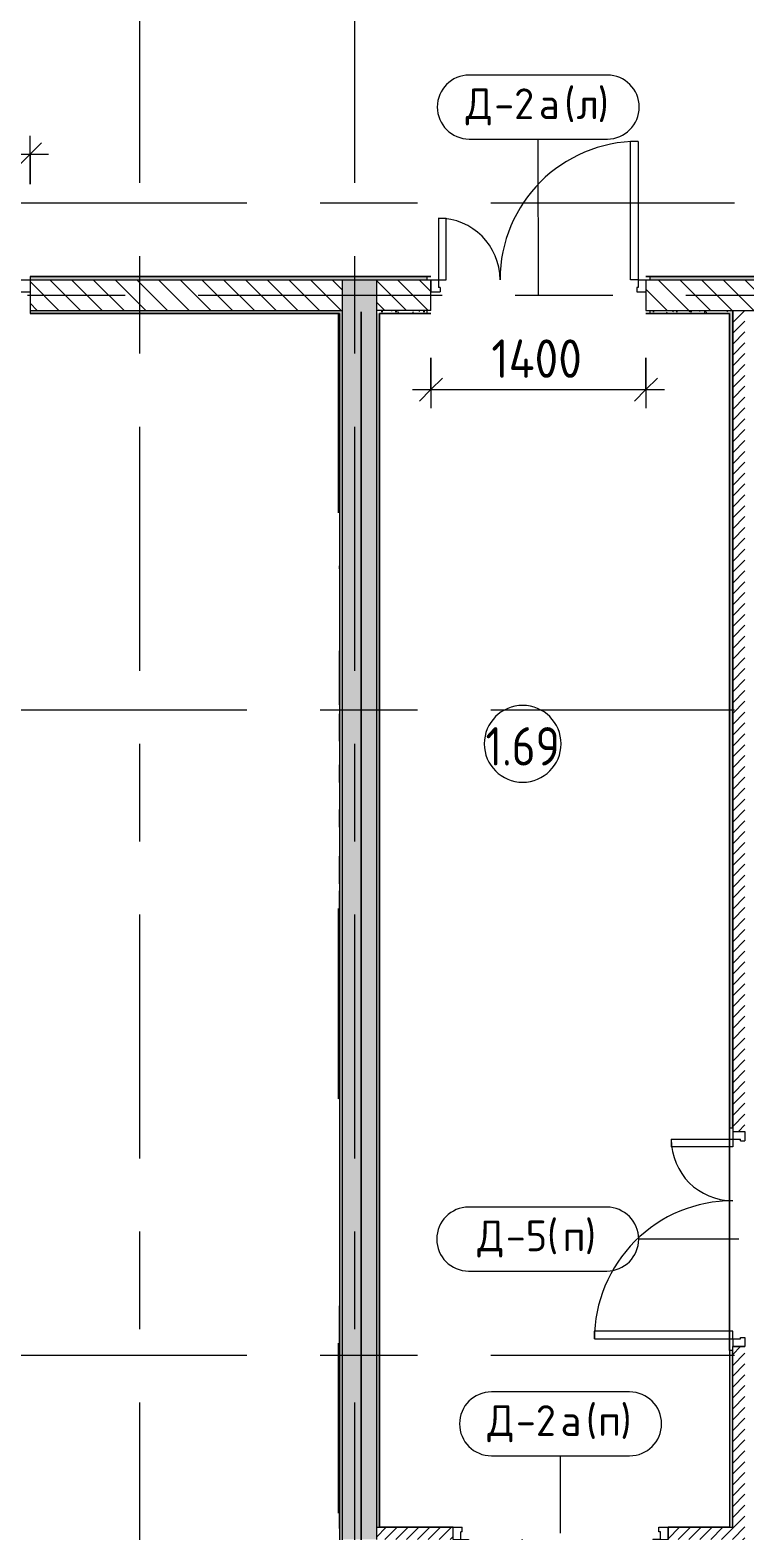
# Model space of a CAD drawing. Header units: millimetres. Extents: x 81459 to 274965, y -8553 to 29000.
# Drawn here: x 105095 to 109750, y 2455 to 12225 of the extents above; entities that cross this region are included whole.
import ezdxf

# ---------------------------------------------------------------- set-up
doc = ezdxf.new("R2010")
doc.units = ezdxf.units.MM
doc.linetypes.add('Осевая', pattern=[3175, 635, -476.25, 1587.5, -476.25])
for name, color, linetype, lineweight in [('A-ANNO-DIMS', 7, 'Continuous', 9), ('A-ANNO-DIMS-100', 7, 'Continuous', 9), ('A-AREA-IDEN', 7, 'Continuous', 9), ('A-DOOR-IDEN', 7, 'Continuous', 9), ('A-WALL', 7, 'Continuous', 9), ('I-WALL', 7, 'Continuous', 9), ('Оси-2', 7, 'Осевая', 9)]:
    doc.layers.add(name, color=color, linetype=linetype, lineweight=lineweight)
for name, color, linetype, lineweight, true_color in [('A-DOOR-1', 1, 'Continuous', 9, 0xff0000), ('A-DOOR-2', 1, 'Continuous', 13, 0xff0000), ('A-DOOR-FRAM-1', 1, 'Continuous', 13, 0xff0000), ('A-WALL-1', 7, 'Continuous', 9, 0x3c3c3c), ('A-WALL-FNSH-1', 7, 'Continuous', 9, 0x3c3c3c)]:
    doc.layers.add(name, color=color, linetype=linetype, lineweight=lineweight, true_color=true_color)
doc.styles.add('GOST Common', font='GOST_Common.ttf', dxfattribs={"height": 200})
doc.styles.add('GOST Common_1', font='GOST_Common.ttf', dxfattribs={"width": 0.9, "height": 250})
doc.styles.add('ISOCPEUR', font='isocpeur.ttf', dxfattribs={"width": 0.9, "height": 250})
doc.dimstyles.new('ISO-2_5_0_9К_БОЛЬШОЙ', dxfattribs={"dimscale": 304.8, "dimtxt": 248.995294, "dimasz": 0.492126, "dimexe": 0.393701, "dimexo": 0.984252, "dimgap": 0, "dimtad": 1, "dimdec": 0, "dimrnd": 10, "dimzin": 0, "dimdsep": 46, "dimtxsty": 'ISOCPEUR', "dimblk1": 'OBLIQUE', "dimblk2": 'OBLIQUE', "dimsah": 1, "dimcen": 0.09, "dimdle": 0.393701, "dimazin": 0, "dimtfac": 1, "dimtdec": 4, "dimtix": 1, "dimtmove": 0, "dimatfit": 3, "dimfxl": 1, "dimtvp": 1, "dimtolj": 1, "dimtzin": 0, "dimarcsym": 2})
pattern_1 = [(45, (0, 0), (-35.35534, 35.35534), [])]
pattern_2 = [(135, (0, 0), (-70.71068, -70.71068), [])]
pattern_3 = [(0, (0, 0), (121.92, 30.48), [10.058, -81.382, 10.058, -81.382, -487.68]), (0, (0, 0), (121.92, 30.48), [-182.88, 10.058, -172.822, 10.058, -81.382, -213.36]), (0, (0, 0), (121.92, 30.48), [-457.2, 10.058, -50.902, 10.058, -142.342]), (120, (45.72, 15.24), (-87.356454, 90.345817), [10.058, -81.382, 10.058, -81.382, -487.68]), (120, (45.72, 15.24), (-87.356454, 90.345817), [-182.88, 10.058, -172.822, 10.058, -81.382, -213.36]), (120, (45.72, 15.24), (-87.356454, 90.345817), [-457.2, 10.058, -50.902, 10.058, -142.342]), (240, (60.96, 76.2), (-34.563546, -120.825817), [10.058, -81.382, 10.058, -81.382, -487.68]), (240, (60.96, 76.2), (-34.563546, -120.825817), [-182.88, 10.058, -172.822, 10.058, -81.382, -213.36]), (240, (60.96, 76.2), (-34.563546, -120.825817), [-457.2, 10.058, -50.902, 10.058, -142.342])]

# ---------------------------------------------------------------- blocks, each defined once
blk = doc.blocks.new('110_Дверь_СКБ_2Ст - Д-2а_л_ Из коридора на лестницу-32216062-План заполнения и маркировки дверных проемов 1 этажа в осях 23_1-33')
at = {"layer": 'A-DOOR-1'}
for centre, radius, start, end in [((662.5, 100), 900, 90, 180), ((-637.5, 100), 400, 360, 90)]:
    blk.add_arc(centre, radius, start, end, dxfattribs=at)
at = {"layer": 'A-DOOR-2'}
for p, q in [((662.5, 1000), (612.5, 1000)), ((612.5, 100), (612.5, 1000)), ((662.5, 1000), (662.5, 100)), ((-637.5, 500), (-587.5, 500)), ((-637.5, 500), (-637.5, 100)), ((-587.5, 100), (-587.5, 500)), ((-637.5, 100), (-587.5, 100)), ((662.5, 100), (612.5, 100))]:
    blk.add_line(p, q, dxfattribs=at)
at = {"layer": 'A-DOOR-FRAM-1'}
for p, q in [((-687.5, 100), (-687.5, 20)), ((-687.5, 100), (-637.5, 100)), ((-637.5, 100), (-637.5, 50)), ((662.5, 100), (662.5, 50)), ((662.5, 100), (712.5, 100)), ((712.5, 100), (712.5, 20)), ((-687.5, 20), (-627.5, 20)), ((-627.5, 50), (-637.5, 50)), ((-627.5, 50), (-627.5, 20)), ((652.5, 50), (652.5, 20)), ((662.5, 50), (652.5, 50)), ((652.5, 20), (712.5, 20))]:
    blk.add_line(p, q, dxfattribs=at)
blk = doc.blocks.new('110_Дверь_СКБ_2Ст - Д-6_л__ ДОО_Дв_1450x2100h_Дверь из раздевальной в коридор-25835678-План заполнения и маркировки дверных проемов 1 этажа в осях 23_1-33')
at = {"layer": 'A-DOOR-1'}
for centre, radius, start, end in [((662.5, 100), 950, 90, 180), ((-637.5, 100), 350, 360, 90)]:
    blk.add_arc(centre, radius, start, end, dxfattribs=at)
at = {"layer": 'A-DOOR-2'}
for p, q in [((662.5, 1050), (612.5, 1050)), ((612.5, 100), (612.5, 1050)), ((662.5, 1050), (662.5, 100)), ((-637.5, 450), (-587.5, 450)), ((-637.5, 450), (-637.5, 100)), ((-587.5, 100), (-587.5, 450)), ((-637.5, 100), (-587.5, 100)), ((662.5, 100), (612.5, 100))]:
    blk.add_line(p, q, dxfattribs=at)
at = {"layer": 'A-DOOR-FRAM-1'}
for p, q in [((-712.5, 100), (-712.5, 20)), ((-712.5, 100), (-637.5, 100)), ((-637.5, 100), (-637.5, 50)), ((662.5, 100), (662.5, 50)), ((662.5, 100), (737.5, 100)), ((737.5, 100), (737.5, 20)), ((-712.5, 20), (-627.5, 20)), ((-627.5, 50), (-637.5, 50)), ((-627.5, 50), (-627.5, 20)), ((652.5, 50), (652.5, 20)), ((662.5, 50), (652.5, 50)), ((652.5, 20), (737.5, 20))]:
    blk.add_line(p, q, dxfattribs=at)
blk = doc.blocks.new('110_Дверь_СКБ_2Ст - Д-5_п_ Из игровой в коридор-32215844-План заполнения и маркировки дверных проемов 1 этажа в осях 23_1-33')
at = {"layer": 'A-DOOR-1'}
for centre, radius, start, end in [((-637.5, 40), 900, 0, 90), ((662.5, 40), 400, 90, 180)]:
    blk.add_arc(centre, radius, start, end, dxfattribs=at)
at = {"layer": 'A-DOOR-2'}
for p, q in [((-637.5, 940), (-587.5, 940)), ((-637.5, 940), (-637.5, 40)), ((-587.5, 40), (-587.5, 940)), ((662.5, 440), (612.5, 440)), ((612.5, 40), (612.5, 440)), ((662.5, 440), (662.5, 40)), ((-637.5, 40), (-587.5, 40)), ((662.5, 40), (612.5, 40))]:
    blk.add_line(p, q, dxfattribs=at)
at = {"layer": 'A-DOOR-FRAM-1'}
for p, q in [((-637.5, 40), (-687.5, 40)), ((-687.5, 40), (-687.5, -40)), ((-637.5, 40), (-637.5, -10)), ((712.5, 40), (662.5, 40)), ((662.5, 40), (662.5, -10)), ((712.5, 40), (712.5, -40)), ((-627.5, -40), (-687.5, -40)), ((-637.5, -10), (-627.5, -10)), ((-627.5, -10), (-627.5, -40)), ((652.5, -10), (662.5, -10)), ((652.5, -10), (652.5, -40)), ((712.5, -40), (652.5, -40))]:
    blk.add_line(p, q, dxfattribs=at)
blk = doc.blocks.new('110_Дверь_СКБ_2Ст - Д-2а_п_ Из коридора на лестницу-32239107-План заполнения и маркировки дверных проемов 1 этажа в осях 23_1-33')
at = {"layer": 'A-DOOR-1'}
for centre, radius, start, end in [((-637.5, 40), 900, 0, 90), ((662.5, 40), 400, 90, 180)]:
    blk.add_arc(centre, radius, start, end, dxfattribs=at)
at = {"layer": 'A-DOOR-2'}
for p, q in [((-637.5, 940), (-587.5, 940)), ((-637.5, 940), (-637.5, 40)), ((-587.5, 40), (-587.5, 940)), ((662.5, 440), (612.5, 440)), ((612.5, 40), (612.5, 440)), ((662.5, 440), (662.5, 40)), ((-637.5, 40), (-587.5, 40)), ((662.5, 40), (612.5, 40))]:
    blk.add_line(p, q, dxfattribs=at)
at = {"layer": 'A-DOOR-FRAM-1'}
for p, q in [((-637.5, 40), (-687.5, 40)), ((-687.5, 40), (-687.5, -40)), ((-637.5, 40), (-637.5, -10)), ((712.5, 40), (662.5, 40)), ((662.5, 40), (662.5, -10)), ((712.5, 40), (712.5, -40)), ((-627.5, -40), (-687.5, -40)), ((-637.5, -10), (-627.5, -10)), ((-627.5, -10), (-627.5, -40)), ((652.5, -10), (662.5, -10)), ((652.5, -10), (652.5, -40)), ((712.5, -40), (652.5, -40))]:
    blk.add_line(p, q, dxfattribs=at)
blk = doc.blocks.new('М_двери - Типоразмер_рамка-25223575-План заполнения и маркировки дверных проемов 1 этажа в осях 23_1-33')
at = {"layer": 'A-DOOR-IDEN'}
for p, q in [((4.496, 2.08), (-4.496, 2.08)), ((-4.496, -2.08), (4.496, -2.08))]:
    blk.add_line(p, q, dxfattribs=at)
for centre, start, end in [((-4.496, 0), 90, 270), ((4.496, 0), 270, 90)]:
    blk.add_arc(centre, 2.08, start, end, dxfattribs=at)
blk = doc.blocks.new('Марка_Помещения - Номер-25198446-План заполнения и маркировки дверных проемов 1 этажа в осях 23_1-33')
at = {"layer": 'A-AREA-IDEN'}
for start, end in [(360, 180), (180, 360)]:
    blk.add_arc((0, 0), 2.5, start, end, dxfattribs=at)
blk = doc.blocks.new('DIMBLOCK49-План заполнения и маркировки дверных проемов 1 этажа в осях 23_1-33')
at = {"layer": 'A-ANNO-DIMS-100'}
for p, q in [((107705, 10092), (107705, 9764.5)), ((107705, 9884.5), (107705, 10092)), ((109105, 10092), (109105, 9764.5)), ((109105, 9884.5), (109105, 10092)), ((107585, 9884.5), (109225, 9884.5))]:
    blk.add_line(p, q, dxfattribs=at)
at = {"layer": 'A-ANNO-DIMS-100', "lineweight": 20}
for p, q in [((107705, 9884.5), (107630, 9809.5)), ((107705, 9884.5), (107780, 9959.5)), ((109105, 9884.5), (109030, 9809.5)), ((109105, 9884.5), (109180, 9959.5))]:
    blk.add_line(p, q, dxfattribs=at)
at = {"layer": 'A-ANNO-DIMS-100', "color": 0, "insert": (108098.5, 10211.1), "char_height": 250, "width": 735.494, "attachment_point": 1, "line_spacing_factor": 1.149209, "style": 'ISOCPEUR'}
blk.add_mtext('1400', dxfattribs=at)
blk = doc.blocks.new('_Oblique')
at = {"color": 0, "linetype": 'ByBlock', "lineweight": -2}
blk.add_line((-0.5, -0.5), (0.5, 0.5), dxfattribs=at)
blk = doc.blocks.new('DIMBLOCK57-План заполнения и маркировки дверных проемов 1 этажа в осях 23_1-33')
at = {"layer": 'A-ANNO-DIMS-100'}
for p, q in [((103645, 11222.1), (103645, 11536.1)), ((105095, 11222.1), (105095, 11536.1)), ((103525, 11416.1), (105215, 11416.1)), ((103645, 11416.1), (103645, 11222.1)), ((105095, 11416.1), (105095, 11222.1))]:
    blk.add_line(p, q, dxfattribs=at)
at = {"layer": 'A-ANNO-DIMS-100', "lineweight": 20}
for p, q in [((103645, 11416.1), (103720, 11491.1)), ((105095, 11416.1), (105170, 11491.1)), ((103645, 11416.1), (103570, 11341.1)), ((105095, 11416.1), (105020, 11341.1))]:
    blk.add_line(p, q, dxfattribs=at)
at = {"layer": 'A-ANNO-DIMS-100', "color": 0, "insert": (104063.5, 11742.7), "char_height": 250, "width": 735.494, "attachment_point": 1, "line_spacing_factor": 1.149209, "style": 'ISOCPEUR'}
blk.add_mtext('1450', dxfattribs=at)

msp = doc.modelspace()

# ---------------------------------------------------------------- hatches: boundary and pattern name
at = {"layer": 'I-WALL'}
h = msp.add_hatch(dxfattribs=at)
h.set_pattern_fill('FP_4', color=256, style=0, pattern_type=2)
h.set_pattern_definition(pattern_2)
h.paths.add_polyline_path([(107130, 10400), (107130, 10600), (105095, 10600), (105095, 10400), (105839.1, 10400)])
h.paths.add_polyline_path([(103645, 10400), (103645, 10600), (101610, 10600), (101610, 10400)])
h.paths.add_polyline_path([(94210, 10400), (94210, 10600), (93460, 10600), (93460, 10400)])
h.paths.add_polyline_path([(92030, 10400), (92510, 10400), (92510, 10600), (91385, 10600), (91385, 10400), (91950, 10400)])
h.paths.add_polyline_path([(89985, 10400), (89985, 10600), (89610, 10600), (89610, 10400), (89887.9, 10400)])
h = msp.add_hatch(dxfattribs=at)
h.set_pattern_fill('FP_31', color=256, style=0, pattern_type=2)
h.set_pattern_definition(pattern_3)
h.paths.add_polyline_path([(121190, 10600), (121190, 10620), (111180, 10620), (111180, 10600), (119131.8, 10600)])
h.paths.add_polyline_path([(110230, 10600), (110230, 10620), (109130, 10620), (109130, 10600)])
h.paths.add_polyline_path([(107680, 10600), (107680, 10620), (105095, 10620), (105095, 10600), (105839.1, 10600)])
h.paths.add_polyline_path([(103645, 10600), (103645, 10620), (100809, 10620), (100809, 10600)])
h = msp.add_hatch(dxfattribs=at)
h.set_pattern_fill('FP_2', color=256, style=0, pattern_type=2)
h.set_pattern_definition([(45, (0, 0), (-57.024626, 57.024626), []), (45, (57.025, 0), (-57.024626, 57.024626), [100.806, -20.161, 3.353, -16.808])])
h.paths.add_polyline_path([(107130, 2400), (107350, 2400), (107350, 10600), (107130, 10600), (107130, 2655.6)])
h = msp.add_hatch(dxfattribs=at)
h.set_pattern_fill('FP_4', color=256, style=0, pattern_type=2)
h.set_pattern_definition(pattern_2)
h.paths.add_polyline_path([(121210, 10400), (121210, 10600), (119330, 10600), (119330, 10400)])
h.paths.add_polyline_path([(111930, 10400), (111930, 10600), (111180, 10600), (111180, 10400)])
h.paths.add_polyline_path([(110230, 10400), (110230, 10600), (109105, 10600), (109105, 10400), (110150, 10400)])
h.paths.add_polyline_path([(107350, 10400), (107705, 10400), (107705, 10600), (107350, 10600)])
h = msp.add_hatch(dxfattribs=at)
h.set_pattern_fill('FP_31', color=256, style=0, pattern_type=2)
h.set_pattern_definition(pattern_3)
h.paths.add_polyline_path([(107110, 10380), (107130, 10380), (107130, 10400), (105095, 10400), (105095, 10380), (105839.1, 10380)])
h.paths.add_polyline_path([(103645, 10380), (103645, 10400), (101630, 10400), (101630, 10380)])
h = msp.add_hatch(dxfattribs=at)
h.set_pattern_fill('FP_31', color=256, style=0, pattern_type=2)
h.set_pattern_definition(pattern_3)
h.paths.add_polyline_path([(107130, 150), (107130, 10380), (107110, 10380), (107110, 150)])
h = msp.add_hatch(dxfattribs=at)
h.set_pattern_fill('FP_31', color=256, style=0, pattern_type=2)
h.set_pattern_definition(pattern_3)
h.paths.add_polyline_path([(109649, 10380), (109650, 10380), (109650, 10400), (109130, 10400), (109130, 10380)])
h.paths.add_polyline_path([(107680, 10380), (107680, 10400), (107350, 10400), (107350, 10380), (107370, 10380)])
h = msp.add_hatch(dxfattribs=at)
h.set_pattern_fill('FP_31', color=256, style=0, pattern_type=2)
h.set_pattern_definition(pattern_3)
h.paths.add_polyline_path([(107370, 2480), (107370, 10380), (107350, 10380), (107350, 2480)])
h = msp.add_hatch(dxfattribs=at)
h.set_pattern_fill('FP_31', color=256, style=0, pattern_type=2)
h.set_pattern_definition(pattern_3)
h.paths.add_polyline_path([(109650, 2480), (109670, 2480), (109670, 3630), (109650, 3630), (109650, 2481)])
h.paths.add_polyline_path([(109650, 5080), (109670, 5080), (109670, 10400), (109650, 10400), (109650, 7527.4)])
h = msp.add_hatch(dxfattribs=at)
h.set_pattern_fill('FP_3', color=256, style=0, pattern_type=2)
h.set_pattern_definition(pattern_1)
h.paths.add_polyline_path([(109670, 125), (109750, 125), (109750, 3655), (109670, 3655), (109670, 219.7)])
h.paths.add_polyline_path([(109750, 5055), (109750, 10400), (109670, 10400), (109670, 5055)])
h = msp.add_hatch(dxfattribs=at)
h.set_pattern_fill('FP_3', color=256, style=0, pattern_type=2)
h.set_pattern_definition(pattern_1)
h.paths.add_polyline_path([(109670, 2400), (109670, 2480), (109249, 2480), (109249, 2400), (109570, 2400)])
h.paths.add_polyline_path([(107849, 2400), (107849, 2480), (107350, 2480), (107350, 2400), (107451, 2400)])

# ---------------------------------------------------------------- linework, layer by layer
at = {"layer": 'A-DOOR-IDEN'}
for p, q in [((108405, 10500), (108404.2, 11515.6)), ((109710, 4355), (109058, 4355)), ((108549, 2440), (108549, 2944.5))]:
    msp.add_line(p, q, dxfattribs=at)
at = {"layer": 'A-WALL'}
for p, q in [((107350, 10600), (107350, 2400)), ((107370, 10380), (107370, 2480)), ((107109, 9242.5), (107110, 9242.5)), ((107110, 9222.5), (107109, 9222.5)), ((107109, 9102.5), (107110, 9102.5)), ((107110, 9082.5), (107109, 9082.5)), ((107109, 8917.6), (107110, 8917.6)), ((107110, 8897.6), (107109, 8897.6)), ((107109, 8737.6), (107110, 8737.6)), ((107110, 8717.6), (107109, 8717.6)), ((107109, 8537.6), (107110, 8537.6)), ((107110, 8517.6), (107109, 8517.6)), ((107109, 8316.3), (107110, 8316.3)), ((107110, 8296.3), (107109, 8296.3)), ((107109, 8136.3), (107110, 8136.3)), ((107110, 8116.3), (107109, 8116.3)), ((109650, 3630), (109650, 2481)), ((109670, 2480), (109670, 3655)), ((107350, 2480), (107849, 2480)), ((109249, 2480), (109670, 2480))]:
    msp.add_line(p, q, dxfattribs=at)
at = {"layer": 'A-WALL-1'}
for p, q in [((105095, 10620), (105095, 10380)), ((105095, 10600), (107705, 10600)), ((107130, 150), (107130, 10600)), ((107680, 10600), (107680, 10620)), ((107705, 10400), (107705, 10600)), ((109105, 10600), (109105, 10400)), ((109105, 10600), (110230, 10600)), ((109130, 10620), (109130, 10600)), ((105095, 10400), (107130, 10400)), ((107109.5, 10380), (107110, 10380)), ((107110, 10380), (107110, 170)), ((107705, 10400), (107350, 10400)), ((107680, 10380), (107680, 10400)), ((109105, 10400), (110130, 10400)), ((109130, 10400), (109130, 10380)), ((109649, 10380), (109650, 10380)), ((109650, 10380), (109650, 5080)), ((109670, 10400), (109670, 5055)), ((109670, 5080), (109670, 10400)), ((109650, 5080), (109670, 5080)), ((109670, 5055), (109750, 5055)), ((109670, 3630), (109650, 3630)), ((109750, 3655), (109670, 3655)), ((107849, 2400), (107849, 2480)), ((109249, 2480), (109249, 2400))]:
    msp.add_line(p, q, dxfattribs=at)
at = {"layer": 'A-WALL-FNSH-1'}
for p, q in [((107705, 10621), (105095, 10621)), ((105095, 10621), (105095, 10620)), ((105095, 10620), (107705, 10620)), ((107705, 10620), (107705, 10621)), ((110230, 10621), (109105, 10621)), ((109105, 10621), (109105, 10620)), ((109105, 10620), (110230, 10620)), ((107109.5, 10380), (105095, 10380)), ((105095, 10380), (105095, 10379)), ((105095, 10379), (107103, 10379)), ((107103, 10379), (107103, 9450.5)), ((107104, 10379), (107109.5, 10379)), ((107104, 9450.5), (107104, 10379)), ((107109.5, 10379), (107109.5, 10380)), ((107250, 10390), (107250, 160.5)), ((107251, 10390), (107250, 10390)), ((107251, 160.5), (107251, 10390)), ((107705, 10380), (107370, 10380)), ((107371, 10379), (107705, 10379)), ((107371, 2481), (107371, 10379)), ((107705, 10379), (107705, 10380)), ((109649, 10380), (109105, 10380)), ((109105, 10380), (109105, 10379)), ((109105, 10379), (109649, 10379)), ((109649, 10379), (109649, 2480)), ((109650, 3630), (109650, 10380)), ((107103, 9450.5), (107104, 9450.5)), ((107109, 9453.3), (107109, 8737.6)), ((107110, 9453.3), (107109, 9453.3)), ((107109, 8717.6), (107109, 7736.5)), ((107110, 7885.5), (107109, 7885.5)), ((107109, 7883.9), (107110, 7883.9)), ((107109, 7736.5), (107110, 7736.5)), ((107110, 7734.9), (107109, 7734.9)), ((107109, 7734.9), (107109, 7396.1)), ((107110, 7606.8), (107109, 7606.8)), ((107109, 7604.7), (107110, 7604.7)), ((107109, 7396.1), (107110, 7396.1)), ((107110, 7395.5), (107109, 7395.5)), ((107109, 7395.5), (107109, 7142.7)), ((107110, 7334.7), (107109, 7334.7)), ((107109, 7332.3), (107110, 7332.3)), ((107109, 7142.7), (107110, 7142.7)), ((107110, 7140), (107109, 7140)), ((107109, 7140), (107109, 6720.6)), ((107110, 7086.3), (107109, 7086.3)), ((107109, 7084.5), (107110, 7084.5)), ((107110, 6829.3), (107109, 6829.3)), ((107109, 6828.5), (107110, 6828.5)), ((107109, 6720.6), (107110, 6720.6)), ((107110, 6717.8), (107109, 6717.8)), ((107109, 6717.8), (107109, 6504.8)), ((107104, 6507.2), (107103, 6507.2)), ((107103, 6507.2), (107103, 5268)), ((107104, 5268), (107104, 6507.2)), ((107109, 6504.8), (107110, 6504.8)), ((107103, 5268), (107104, 5268)), ((107110, 5266.9), (107109, 5266.9)), ((107109, 5266.9), (107109, 4965.3)), ((107109, 4953.3), (107110, 4953.3)), ((107110, 4837.3), (107109, 4837.3)), ((107109, 4825.3), (107109, 3919.8)), ((107109, 4723.1), (107110, 4723.1)), ((107110, 4642.6), (107109, 4642.6)), ((107109, 4416.3), (107110, 4416.3)), ((107110, 4240.4), (107109, 4240.4)), ((107109, 3919.8), (107110, 3919.8)), ((107110, 3919.7), (107109, 3919.7)), ((107109, 3919.7), (107109, 3328.8)), ((107104, 3468.6), (107103, 3468.6)), ((107103, 3468.6), (107103, 2571.1)), ((107104, 2571.1), (107104, 3468.6)), ((107109, 3328.8), (107110, 3328.8)), ((107103, 2571.1), (107104, 2571.1)), ((107110, 2568.2), (107109, 2568.2)), ((107109, 2568.2), (107109, 2312.8)), ((107849, 2481), (107371, 2481)), ((107849, 2480), (107849, 2481)), ((109650, 2481), (109249, 2481)), ((109249, 2481), (109249, 2480))]:
    msp.add_line(p, q, dxfattribs=at)
at = {"layer": 'I-WALL'}
for p, q in [((107109, 9222.5), (107109, 9242.5)), ((107103, 9081.6), (107104, 9081.6)), ((107109, 9082.1), (107110, 9082.1)), ((107110, 9057.6), (107109, 9057.6)), ((107109, 9037.6), (107110, 9037.6)), ((107109, 8717.6), (107109, 8737.6)), ((107109, 8615.7), (107110, 8615.7)), ((107109, 8183.7), (107110, 8183.7)), ((107110, 7978.5), (107109, 7978.5)), ((107109, 7838.2), (107110, 7838.2)), ((107109, 7837.9), (107110, 7837.9)), ((107109, 7832.8), (107110, 7832.8)), ((107110, 7774.3), (107109, 7774.3)), ((107109, 7762.5), (107110, 7762.5)), ((107109, 7762.1), (107110, 7762.1)), ((107110, 7761.6), (107109, 7761.6)), ((107110, 7761.2), (107109, 7761.2)), ((107110, 7740), (107109, 7740)), ((107109, 7596.2), (107110, 7596.2)), ((107110, 7443.2), (107109, 7443.2)), ((107110, 7437.1), (107109, 7437.1)), ((107109, 7358.1), (107110, 7358.1)), ((107109, 7354.1), (107110, 7354.1)), ((107109, 7333.3), (107110, 7333.3)), ((107109, 7327.2), (107110, 7327.2)), ((107110, 7150.9), (107109, 7150.9)), ((107110, 7146.9), (107109, 7146.9)), ((107109, 7126), (107110, 7126)), ((107109, 7124.5), (107110, 7124.5)), ((107109, 7041), (107110, 7041)), ((107109, 7037), (107110, 7037)), ((107110, 6844.9), (107109, 6844.9)), ((107109, 6820.5), (107110, 6820.5)), ((107110, 6818.6), (107109, 6818.6)), ((107110, 6777.8), (107109, 6777.8)), ((107110, 6776.1), (107109, 6776.1)), ((107109, 6674.1), (107110, 6674.1)), ((107109, 6672.5), (107110, 6672.5)), ((107109, 6667.4), (107110, 6667.4)), ((107110, 6617.2), (107109, 6617.2)), ((107109, 6615.7), (107110, 6615.7)), ((107109, 6609.2), (107110, 6609.2)), ((107109, 6481.6), (107110, 6481.6)), ((107110, 5927.6), (107109, 5927.6)), ((107109, 5613.1), (107110, 5613.1)), ((107109, 5448.9), (107110, 5448.9)), ((107109, 4965.3), (107109, 4825.3)), ((107110, 4965.3), (107109, 4965.3)), ((107109, 4825.3), (107110, 4825.3)), ((107110, 4728.6), (107109, 4728.6)), ((107110, 4723.7), (107109, 4723.7)), ((107109, 4613.7), (107110, 4613.7)), ((107109, 4588.6), (107110, 4588.6)), ((107110, 4501.2), (107109, 4501.2)), ((107110, 4418.4), (107109, 4418.4)), ((107109, 4391.2), (107110, 4391.2)), ((107110, 4380.5), (107109, 4380.5)), ((107110, 4335.3), (107109, 4335.3)), ((107109, 4270.5), (107110, 4270.5)), ((107109, 4238.4), (107110, 4238.4)), ((107109, 4225.3), (107110, 4225.3)), ((107110, 4142.2), (107109, 4142.2)), ((107109, 4062.2), (107110, 4062.2)), ((107109, 3849.3), (107110, 3849.3)), ((107110, 3713.1), (107109, 3713.1)), ((107104, 3678.6), (107103, 3678.6)), ((107110, 3679.2), (107109, 3679.2)), ((107109, 3673.1), (107110, 3673.1)), ((107109, 3639.2), (107110, 3639.2)), ((107110, 3610), (107109, 3610)), ((107109, 3570), (107110, 3570)), ((107109, 3295.8), (107110, 3295.8)), ((107109, 3024.6), (107110, 3024.6)), ((107109, 2622.2), (107110, 2622.2)), ((107110, 2602.2), (107109, 2602.2)), ((107109, 2483.9), (107110, 2483.9)), ((107109, 2479.9), (107110, 2479.9)), ((107109, 2470.6), (107110, 2470.6)), ((109650, 2480), (109650, 2481))]:
    msp.add_line(p, q, dxfattribs=at)
for points in [[(107103, 9081.6), (107103, 9189.1), (107103, 9312), (107103, 9450.5)], [(107104, 9450.5), (107104, 9312), (107104, 9189.1), (107104, 9081.6)], [(107109, 9453.3), (107109, 9300.3), (107109, 9176.6), (107109, 9082.1)], [(107109, 7885.5), (107109, 7990.7), (107109, 8090.1), (107109, 8183.7)], [(107109, 8183.7), (107109, 8093.7), (107109, 7993.8), (107109, 7883.9)], [(107109, 7837.5), (107109, 7833.4), (107109, 7832.1), (107109, 7832.1)], [(107109, 6829.3), (107109, 6826.4), (107109, 6823.5), (107109, 6820.5)], [(107109, 6818.6), (107109, 6822), (107109, 6825.3), (107109, 6828.5)], [(107109, 6609.7), (107109, 6615.8), (107109, 6617.2), (107109, 6617.2)], [(107109, 5927.6), (107109, 6133.8), (107109, 6326.2), (107109, 6504.8)], [(107103, 5622.5), (107103, 5533.2), (107103, 5415), (107103, 5268)], [(107104, 5268), (107104, 5415), (107104, 5533.2), (107104, 5622.5)], [(107109, 5448.9), (107109, 5522.2), (107109, 5576.9), (107109, 5613.1)], [(107109, 5266.9), (107109, 5324.9), (107109, 5385.6), (107109, 5448.9)], [(107109, 3849.3), (107109, 3869.5), (107109, 3893), (107109, 3919.8)], [(107109, 3919.7), (107109, 3891.3), (107109, 3867.8), (107109, 3849.3)], [(107109, 3295.8), (107109, 3436.2), (107109, 3620.7), (107109, 3849.3)], [(107109, 3849.3), (107109, 3620.7), (107109, 3436.2), (107109, 3295.8)], [(107103, 3468.6), (107103, 3538.9), (107103, 3608.9), (107103, 3678.6)], [(107103, 3678.6), (107103, 3518.5), (107103, 3390.5), (107103, 3294.9)], [(107104, 3294.9), (107104, 3390.5), (107104, 3518.5), (107104, 3678.6)], [(107104, 3678.6), (107104, 3608.9), (107104, 3538.9), (107104, 3468.6)], [(107109, 2622.2), (107109, 2857.6), (107109, 3093.1), (107109, 3328.8)], [(107103, 3023.5), (107103, 2903.1), (107103, 2699.6), (107103, 2571.1)], [(107104, 2571.1), (107104, 2699.6), (107104, 2903.1), (107104, 3023.5)], [(107109, 2568.2), (107109, 2794.1), (107109, 2946.2), (107109, 3024.6)]]:
    msp.add_open_spline(points, degree=3, dxfattribs=at)
for points, knots in [([(107109, 7838.2), (107109, 7843), (107109, 7847.7), (107109, 7855.9), (107109, 7871), (107109, 7885.3), (107109, 7899.9), (107109, 7914.6), (107109, 7927.8), (107109, 7943.5), (107109, 7959.3), (107109, 7969.2), (107109, 7980), (107109, 7977.3), (107109, 7958.6), (107109, 7920), (107109, 7892.3), (107109, 7865.6), (107109, 7862.4), (107109, 7850.4), (107109, 7841.2), (107109, 7833.6), (107109, 7831.4), (107109, 7837.7)], [-1.570099, -1.570099, -1.570099, -1.570099, -1.541159, -1.501754, -1.446541, -1.382724, -1.319119, -1.257396, -1.183774, -1.104802, -1.027747, -0.955254, -0.896935, -0.833013, -0.751105, -0.652602, -0.534539, -0.451116, -0.365944, -0.289006, -0.185438, -0.086085, 0, 0, 0, 0]), ([(107109, 7832.1), (107109, 7832.1), (107109, 7833.9), (107109, 7839.6), (107109, 7848.3), (107109, 7859.8), (107109, 7862.9), (107109, 7889), (107109, 7916.8), (107109, 7955.6), (107109, 7974.5), (107109, 7977.3), (107109, 7966.9), (107109, 7957.2), (107109, 7941.8), (107109, 7926.6), (107109, 7913.5), (107109, 7899.1), (107109, 7884.7), (107109, 7870.6), (107109, 7855.8), (107109, 7847.7), (107109, 7842.9), (107109, 7837.9)], [-1.516388, -1.516388, -1.516388, -1.516388, -1.484014, -1.384661, -1.281093, -1.204155, -1.118982, -1.03556, -0.917496, -0.818994, -0.737085, -0.673164, -0.614845, -0.542352, -0.465296, -0.386325, -0.312703, -0.250979, -0.187375, -0.123558, -0.068344, -0.028939, 0, 0, 0, 0]), ([(107109, 7762.5), (107109, 7769.7), (107109, 7776.3), (107109, 7771.7), (107109, 7744.2), (107109, 7703.8), (107109, 7664.1), (107109, 7647.9), (107109, 7623.3), (107109, 7607), (107109, 7600.9), (107109, 7596.8), (107109, 7596.3), (107109, 7596.2)], [-2.06349, -2.06349, -2.06349, -2.06349, -2.003958, -1.932377, -1.83765, -1.718064, -1.60162, -1.47574, -1.346732, -1.215733, -1.118036, -1.016352, -0.956981, -0.956981, -0.956981, -0.956981]), ([(107109, 7595.9), (107109, 7595.9), (107109, 7596.5), (107109, 7600.5), (107109, 7606.6), (107109, 7623), (107109, 7647.5), (107109, 7663.7), (107109, 7703.5), (107109, 7743.9), (107109, 7771.3), (107109, 7775.9), (107109, 7769.3), (107109, 7762.1)], [-1.106509, -1.106509, -1.106509, -1.106509, -1.047139, -0.945454, -0.847758, -0.716759, -0.587751, -0.46187, -0.345426, -0.22584, -0.131113, -0.059532, 0, 0, 0, 0]), ([(107109, 7596.2), (107109, 7596.2), (107109, 7596.6), (107109, 7598.3), (107109, 7606.3), (107109, 7613.2), (107109, 7615.5), (107109, 7619.6), (107109, 7638.5), (107109, 7667.4), (107109, 7701.2), (107109, 7729.7), (107109, 7756.9), (107109, 7761.6)], [-0.9540591, -0.9540591, -0.9540591, -0.9540591, -0.9092452, -0.8051318, -0.7451716, -0.7166789, -0.6965105, -0.6546649, -0.5682867, -0.4333632, -0.2781403, -0.1149887, 0, 0, 0, 0]), ([(107109, 7761.2), (107109, 7756.5), (107109, 7729.3), (107109, 7700.8), (107109, 7667), (107109, 7638.1), (107109, 7619.2), (107109, 7615.1), (107109, 7612.8), (107109, 7605.9), (107109, 7597.9), (107109, 7596.2), (107109, 7595.9), (107109, 7595.9)], [-2.0634904, -2.0634904, -2.0634904, -2.0634904, -1.9485017, -1.7853501, -1.6301272, -1.4952038, -1.4088255, -1.3669799, -1.3468115, -1.3183188, -1.2583586, -1.1542453, -1.1094313, -1.1094313, -1.1094313, -1.1094313]), ([(107109, 7606.8), (107109, 7609), (107109, 7618.3), (107109, 7630.6), (107109, 7670.3), (107109, 7710.7), (107109, 7738.2), (107109, 7742.3), (107109, 7738.6), (107109, 7736.5)], [-0.6263302, -0.6263302, -0.6263302, -0.6263302, -0.5877508, -0.4618702, -0.3454264, -0.2258401, -0.1311132, -0.0595321, -0.0272607, -0.0272607, -0.0272607, -0.0272607]), ([(107109, 7734.9), (107109, 7737.5), (107109, 7741.6), (107109, 7737.4), (107109, 7710), (107109, 7669.6), (107109, 7629.9), (107109, 7617.2), (107109, 7607.4), (107109, 7604.7)], [-2.0403844, -2.0403844, -2.0403844, -2.0403844, -2.0039584, -1.9323773, -1.8376503, -1.718064, -1.6016202, -1.4757396, -1.4297087, -1.4297087, -1.4297087, -1.4297087]), ([(107109, 7358.1), (107109, 7366.2), (107109, 7371.2), (107109, 7377), (107109, 7386.2), (107109, 7395), (107109, 7405.3), (107109, 7414.1), (107109, 7422.4), (107109, 7428.9), (107109, 7436.8), (107109, 7441.8), (107109, 7444.4), (107109, 7437.7), (107109, 7416.7), (107109, 7375.6), (107109, 7350), (107109, 7334.7), (107109, 7334.7), (107109, 7332.7), (107109, 7334.3), (107109, 7338.4), (107109, 7345.1), (107109, 7357.3)], [-1.570099, -1.570099, -1.570099, -1.570099, -1.541159, -1.501754, -1.446541, -1.382724, -1.319119, -1.257396, -1.183774, -1.104802, -1.027747, -0.955254, -0.896935, -0.833013, -0.751105, -0.652602, -0.534539, -0.451116, -0.365944, -0.289006, -0.185438, -0.086085, 0, 0, 0, 0]), ([(107109, 7334.7), (107109, 7332.8), (107109, 7330.2), (107109, 7328.7), (107109, 7330.7), (107109, 7330.7), (107109, 7346), (107109, 7371.6), (107109, 7412.6), (107109, 7433.6), (107109, 7440.3), (107109, 7437.8), (107109, 7432.8), (107109, 7424.9), (107109, 7418.4), (107109, 7410), (107109, 7402.7), (107109, 7397.8), (107109, 7396.1)], [-1.469925, -1.469925, -1.469925, -1.469925, -1.384661, -1.281093, -1.204155, -1.118982, -1.03556, -0.917496, -0.818994, -0.737085, -0.673164, -0.614845, -0.542352, -0.465296, -0.386325, -0.312703, -0.250979, -0.218443, -0.218443, -0.218443, -0.218443]), ([(107109, 7353.2), (107109, 7341), (107109, 7334.4), (107109, 7330.3), (107109, 7328.7), (107109, 7330.7), (107109, 7330.7), (107109, 7346), (107109, 7371.6), (107109, 7412.6), (107109, 7433.6), (107109, 7440.3), (107109, 7437.8), (107109, 7432.8), (107109, 7424.9), (107109, 7418.4), (107109, 7410), (107109, 7401.3), (107109, 7391), (107109, 7382.1), (107109, 7373), (107109, 7367.2), (107109, 7362.1), (107109, 7354.1)], [-1.570099, -1.570099, -1.570099, -1.570099, -1.484014, -1.384661, -1.281093, -1.204155, -1.118982, -1.03556, -0.917496, -0.818994, -0.737085, -0.673164, -0.614845, -0.542352, -0.465296, -0.386325, -0.312703, -0.250979, -0.187375, -0.123558, -0.068344, -0.028939, 0, 0, 0, 0]), ([(107109, 7395.5), (107109, 7396.7), (107109, 7401), (107109, 7408), (107109, 7416.4), (107109, 7422.9), (107109, 7430.8), (107109, 7435.7), (107109, 7438.3), (107109, 7431.6), (107109, 7410.6), (107109, 7369.6), (107109, 7343.9), (107109, 7328.7), (107109, 7328.7), (107109, 7327.4), (107109, 7327.3), (107109, 7327.2)], [-1.342666, -1.342666, -1.342666, -1.342666, -1.319119, -1.257396, -1.183774, -1.104802, -1.027747, -0.955254, -0.896935, -0.833013, -0.751105, -0.652602, -0.534539, -0.451116, -0.365944, -0.289006, -0.279043, -0.279043, -0.279043, -0.279043]), ([(107109, 7327.2), (107109, 7327.2), (107109, 7328.3), (107109, 7330.6), (107109, 7332.3)], [-0.2759159, -0.2759159, -0.2759159, -0.2759159, -0.1854375, -0.1062044, -0.1062044, -0.1062044, -0.1062044]), ([(107109, 7126.9), (107109, 7139.1), (107109, 7145.7), (107109, 7149.9), (107109, 7151.5), (107109, 7149.5), (107109, 7149.5), (107109, 7134.2), (107109, 7108.6), (107109, 7067.5), (107109, 7046.5), (107109, 7039.8), (107109, 7042.4), (107109, 7047.4), (107109, 7055.3), (107109, 7061.8), (107109, 7070.1), (107109, 7078.9), (107109, 7089.1), (107109, 7098), (107109, 7107.2), (107109, 7112.9), (107109, 7118), (107109, 7126)], [-1.570099, -1.570099, -1.570099, -1.570099, -1.484014, -1.384661, -1.281093, -1.204155, -1.118982, -1.03556, -0.917496, -0.818994, -0.737085, -0.673164, -0.614845, -0.542352, -0.465296, -0.386325, -0.312703, -0.250979, -0.187375, -0.123558, -0.068344, -0.028939, 0, 0, 0, 0]), ([(107109, 7086.3), (107109, 7083.4), (107109, 7077), (107109, 7068.6), (107109, 7060.2), (107109, 7053.8), (107109, 7045.8), (107109, 7040.9), (107109, 7038.3), (107109, 7045), (107109, 7066), (107109, 7107), (107109, 7132.7), (107109, 7147.9), (107109, 7147.9), (107109, 7150), (107109, 7148.3), (107109, 7145.4), (107109, 7142.8), (107109, 7142.7)], [-1.375574, -1.375574, -1.375574, -1.375574, -1.319119, -1.257396, -1.183774, -1.104802, -1.027747, -0.955254, -0.896935, -0.833013, -0.751105, -0.652602, -0.534539, -0.451116, -0.365944, -0.289006, -0.185438, -0.086085, -0.0842, -0.0842, -0.0842, -0.0842]), ([(107109, 7124.5), (107109, 7116.5), (107109, 7111.4), (107109, 7105.7), (107109, 7096.5), (107109, 7087.6), (107109, 7077.3), (107109, 7068.6), (107109, 7060.2), (107109, 7053.8), (107109, 7045.8), (107109, 7040.9), (107109, 7038.3), (107109, 7045), (107109, 7066), (107109, 7107), (107109, 7132.7), (107109, 7147.9), (107109, 7147.9), (107109, 7150), (107109, 7148.3), (107109, 7144.2), (107109, 7137.6), (107109, 7125.4)], [-1.570099, -1.570099, -1.570099, -1.570099, -1.541159, -1.501754, -1.446541, -1.382724, -1.319119, -1.257396, -1.183774, -1.104802, -1.027747, -0.955254, -0.896935, -0.833013, -0.751105, -0.652602, -0.534539, -0.451116, -0.365944, -0.289006, -0.185438, -0.086085, 0, 0, 0, 0]), ([(107109, 7140), (107109, 7140.1), (107109, 7142.9), (107109, 7145.8), (107109, 7147.5), (107109, 7145.4), (107109, 7145.4), (107109, 7130.2), (107109, 7104.5), (107109, 7063.5), (107109, 7042.5), (107109, 7035.8), (107109, 7038.4), (107109, 7043.3), (107109, 7051.3), (107109, 7057.7), (107109, 7066.1), (107109, 7074.7), (107109, 7081.4), (107109, 7084.5)], [-1.489098, -1.489098, -1.489098, -1.489098, -1.484014, -1.384661, -1.281093, -1.204155, -1.118982, -1.03556, -0.917496, -0.818994, -0.737085, -0.673164, -0.614845, -0.542352, -0.465296, -0.386325, -0.312703, -0.250979, -0.189797, -0.189797, -0.189797, -0.189797]), ([(107109, 6777.8), (107109, 6803.7), (107109, 6846.6), (107109, 6846.6), (107109, 6846.6), (107109, 6829.9), (107109, 6813), (107109, 6777.4), (107109, 6723), (107109, 6674.1)], [-1.186443, -1.186443, -1.186443, -1.186443, -0.970698, -0.747904, -0.602559, -0.508259, -0.406061, -0.238952, 0, 0, 0, 0]), ([(107109, 6672.5), (107109, 6721.3), (107109, 6775.8), (107109, 6811.4), (107109, 6828.2), (107109, 6844.9), (107109, 6844.9), (107109, 6844.9), (107109, 6802), (107109, 6776.1)], [-1.186443, -1.186443, -1.186443, -1.186443, -0.947492, -0.780382, -0.678185, -0.583884, -0.43854, -0.215745, 0, 0, 0, 0]), ([(107109, 6820.5), (107109, 6794.2), (107109, 6757.1), (107109, 6731.8), (107109, 6721.2), (107109, 6720.6)], [-0.3529929, -0.3529929, -0.3529929, -0.3529929, -0.2400144, -0.1126558, -0.1046639, -0.1046639, -0.1046639, -0.1046639]), ([(107109, 6717.8), (107109, 6718.7), (107109, 6729.5), (107109, 6755.2), (107109, 6792.3), (107109, 6818.6)], [-0.2523609, -0.2523609, -0.2523609, -0.2523609, -0.2403371, -0.1129785, 0, 0, 0, 0]), ([(107109, 6674.1), (107109, 6664), (107109, 6678.5), (107109, 6714.4), (107109, 6751.5), (107109, 6777.8)], [-0.3529929, -0.3529929, -0.3529929, -0.3529929, -0.2403371, -0.1129785, 0, 0, 0, 0]), ([(107109, 6776.1), (107109, 6749.8), (107109, 6712.7), (107109, 6676.8), (107109, 6662.4), (107109, 6672.5)], [-0.3529929, -0.3529929, -0.3529929, -0.3529929, -0.2400144, -0.1126558, 0, 0, 0, 0]), ([(107109, 6615.7), (107109, 6610.9), (107109, 6606.2), (107109, 6597.9), (107109, 6582.9), (107109, 6568.6), (107109, 6554), (107109, 6539.3), (107109, 6526.1), (107109, 6510.4), (107109, 6494.6), (107109, 6484.7), (107109, 6473.9), (107109, 6476.6), (107109, 6495.3), (107109, 6533.9), (107109, 6561.6), (107109, 6588.3), (107109, 6591.5), (107109, 6603.5), (107109, 6612.7), (107109, 6620.3), (107109, 6622.5), (107109, 6616.2)], [-1.570099, -1.570099, -1.570099, -1.570099, -1.541159, -1.501754, -1.446541, -1.382724, -1.319119, -1.257396, -1.183774, -1.104802, -1.027747, -0.955254, -0.896935, -0.833013, -0.751105, -0.652602, -0.534539, -0.451116, -0.365944, -0.289006, -0.185438, -0.086085, 0, 0, 0, 0]), ([(107109, 6617.2), (107109, 6617.2), (107109, 6616.5), (107109, 6612.9), (107109, 6606.4), (107109, 6596.8), (107109, 6594.4), (107109, 6570.3), (107109, 6542.8), (107109, 6503.1), (107109, 6483.6), (107109, 6479.9), (107109, 6488.7), (107109, 6497.5), (107109, 6511.4), (107109, 6524.9), (107109, 6537.1), (107109, 6550.4), (107109, 6564.1), (107109, 6577.2), (107109, 6590.9), (107109, 6598.6), (107109, 6603.5), (107109, 6609.2)], [-1.503198, -1.503198, -1.503198, -1.503198, -1.484014, -1.384661, -1.281093, -1.204155, -1.118982, -1.03556, -0.917496, -0.818994, -0.737085, -0.673164, -0.614845, -0.542352, -0.465296, -0.386325, -0.312703, -0.250979, -0.187375, -0.123558, -0.068344, -0.028939, 0, 0, 0, 0]), ([(107109, 2479.9), (107109, 2485.9), (107109, 2490.9), (107109, 2498.3), (107109, 2511.5), (107109, 2524.1), (107109, 2537.4), (107109, 2550.1), (107109, 2561.8), (107109, 2574.4), (107109, 2587.6), (107109, 2595.9), (107109, 2603.9), (107109, 2599.8), (107109, 2580), (107109, 2540), (107109, 2512.6), (107109, 2489.6), (107109, 2487.5), (107109, 2478.9), (107109, 2473.4), (107109, 2469.9), (107109, 2470.8), (107109, 2479.3)], [-1.570099, -1.570099, -1.570099, -1.570099, -1.541159, -1.501754, -1.446541, -1.382724, -1.319119, -1.257396, -1.183774, -1.104802, -1.027747, -0.955254, -0.896935, -0.833013, -0.751105, -0.652602, -0.534539, -0.451116, -0.365944, -0.289006, -0.185438, -0.086085, 0, 0, 0, 0]), ([(107109, 2472.4), (107109, 2472.4), (107109, 2473.6), (107109, 2477.2), (107109, 2484.3), (107109, 2486), (107109, 2507.2), (107109, 2534.3), (107109, 2574.8), (107109, 2594.9), (107109, 2599.7), (107109, 2592.9), (107109, 2585.3), (107109, 2573.3), (107109, 2562.1), (107109, 2551.1), (107109, 2539.2), (107109, 2526.6), (107109, 2514.8), (107109, 2502.5), (107109, 2495.4), (107109, 2490.4), (107109, 2483.9)], [-1.463651, -1.463651, -1.463651, -1.463651, -1.384661, -1.281093, -1.204155, -1.118982, -1.03556, -0.917496, -0.818994, -0.737085, -0.673164, -0.614845, -0.542352, -0.465296, -0.386325, -0.312703, -0.250979, -0.187375, -0.123558, -0.068344, -0.028939, 0, 0, 0, 0]), ([(107109, 2483.2), (107109, 2473.8), (107109, 2472.6), (107109, 2472.4), (107109, 2472.4)], [-1.5700987, -1.5700987, -1.5700987, -1.5700987, -1.4840141, -1.4643872, -1.4643872, -1.4643872, -1.4643872])]:
    msp.add_open_spline(points, degree=3, knots=knots, dxfattribs=at)
at = {"layer": 'Оси-2'}
for p, q in [((105810, 593.7), (105810, 19528.3)), ((107210, 593.7), (107210, 19528.3)), ((84758.6, 11100), (120319, 11100)), ((86028.6, 10500), (120319, 10500)), ((84758.6, 7800), (122760, 7800)), ((84758.6, 3600), (122760, 3600))]:
    msp.add_line(p, q, dxfattribs=at)

# ---------------------------------------------------------------- block references
at = {"layer": 'A-AREA-IDEN', "xscale": 99.99999999999993, "yscale": 99.99999999999993, "zscale": 99.99999999999993}
msp.add_blockref('Марка_Помещения - Номер-25198446-План заполнения и маркировки дверных проемов 1 этажа в осях 23_1-33', (108302.5, 7578.9), dxfattribs=at)
at = {"layer": 'A-DOOR-1'}
for name, p in [('110_Дверь_СКБ_2Ст - Д-6_л__ ДОО_Дв_1450x2100h_Дверь из раздевальной в коридор-25835678-План заполнения и маркировки дверных проемов 1 этажа в осях 23_1-33', (104357.5, 10500)), ('110_Дверь_СКБ_2Ст - Д-2а_л_ Из коридора на лестницу-32216062-План заполнения и маркировки дверных проемов 1 этажа в осях 23_1-33', (108392.5, 10500))]:
    msp.add_blockref(name, p, dxfattribs=at)
for name, p, rotation in [('110_Дверь_СКБ_2Ст - Д-5_п_ Из игровой в коридор-32215844-План заполнения и маркировки дверных проемов 1 этажа в осях 23_1-33', (109710, 4342.5), 89.99999999999991), ('110_Дверь_СКБ_2Ст - Д-2а_п_ Из коридора на лестницу-32239107-План заполнения и маркировки дверных проемов 1 этажа в осях 23_1-33', (108561.5, 2440), 180)]:
    msp.add_blockref(name, p, dxfattribs=dict(at, rotation=rotation))
at = {"layer": 'A-DOOR-IDEN', "xscale": 99.99999999999993, "yscale": 99.99999999999993, "zscale": 99.99999999999993}
for p in [(108404.2, 11723.6), (108400.4, 4355), (108549, 3152.5)]:
    msp.add_blockref('М_двери - Типоразмер_рамка-25223575-План заполнения и маркировки дверных проемов 1 этажа в осях 23_1-33', p, dxfattribs=at)

# ---------------------------------------------------------------- texts
at = {"layer": 'A-AREA-IDEN', "insert": (108060.6, 7687.5), "char_height": 250, "width": 606.076, "attachment_point": 1, "style": 'GOST Common_1'}
msp.add_mtext('1.69', dxfattribs=at)
at = {"layer": 'A-DOOR-IDEN', "char_height": 200, "attachment_point": 1, "style": 'GOST Common'}
for s, insert, width in [('\\fGOST Common|b0|i0|c204|p34|;Д', (107932, 11844.9), 224.472), ('-2', (108117.2, 11844.9), 352.742), ('\\fGOST Common|b0|i0|c204|p34|;(', (108573.6, 11844.9), 96.202), ('\\fGOST Common|b0|i0|c204|p34|;)', (108791.9, 11844.9), 96.202), ('\\fGOST Common|b0|i0|c204|p34|;а', (108408.2, 11844.9), 200.422), ('\\fGOST Common|b0|i0|c204|p34|;л', (108653, 11844.9), 168.354), ('-5(', (108192.8, 4476.2), 448.945), ('\\fGOST Common|b0|i0|c204|p34|;)', (108708.8, 4476.2), 96.202), ('\\fGOST Common|b0|i0|c204|p34|;Д', (108007.6, 4476.2), 224.472), ('\\fGOST Common|b0|i0|c204|p34|;п', (108563.3, 4476.2), 176.371), ('\\fGOST Common|b0|i0|c204|p34|;Д', (108073.3, 3273.8), 224.472), ('-2', (108258.5, 3273.8), 352.742), ('\\fGOST Common|b0|i0|c204|p34|;(', (108714.9, 3273.8), 96.202), ('\\fGOST Common|b0|i0|c204|p34|;)', (108939.8, 3273.8), 96.202), ('\\fGOST Common|b0|i0|c204|p34|;а', (108549.5, 3273.8), 200.422), ('\\fGOST Common|b0|i0|c204|p34|;п', (108794.2, 3273.8), 176.371)]:
    msp.add_mtext(s, dxfattribs=dict(at, insert=insert, width=width))

# ---------------------------------------------------------------- dimensions: what is measured, and where the dimension line sits
at = {"layer": 'A-ANNO-DIMS'}
for base, p1, p2, override, picture, middle in [((105095, 11416.1), (103645, 11522.1), (105095, 11522.1), {"dimpost": '<>', "dimfxl": 1450}, 'DIMBLOCK57-План заполнения и маркировки дверных проемов 1 этажа в осях 23_1-33', (104370, 11541.1)), ((109105, 9884.5), (107705, 10392), (109105, 10392), {"dimpost": '<>', "dimfxl": 1400}, 'DIMBLOCK49-План заполнения и маркировки дверных проемов 1 этажа в осях 23_1-33', (108405, 10009.5))]:
    dim = msp.add_linear_dim(base=base, p1=p1, p2=p2, dimstyle='ISO-2_5_0_9К_БОЛЬШОЙ', override=override, dxfattribs=at)
    dim.commit()
    dim.dimension.update_dxf_attribs({"geometry": picture, "text_midpoint": middle})

doc.saveas('drawing.dxf')
